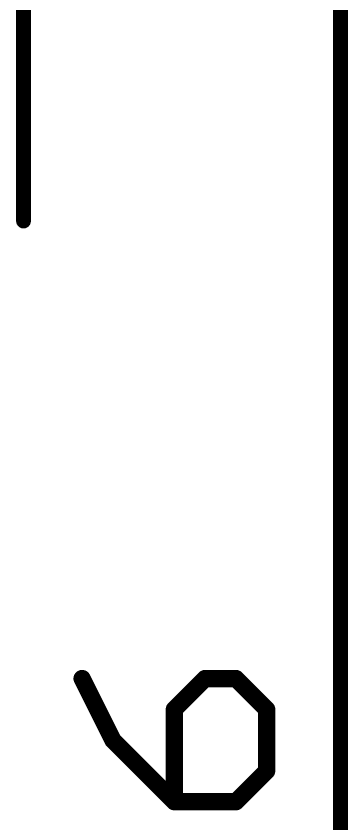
# Model space of a CAD drawing. Extents: x -11.4 to 33.1, y -5.3 to 41.1.
# Drawn here: x 28.26 to 31.18, y 13.62 to 20.73 of the extents above; entities that cross this region are included whole.
import ezdxf

# ---------------------------------------------------------------- set-up
doc = ezdxf.new("R2010")
doc.units = 0
doc.layers.add('47', color=253, linetype='CONTINUOUS')

msp = doc.modelspace()

# ---------------------------------------------------------------- linework, layer by layer
at = {"layer": '47'}
for points, const_width in [([(31.115, 0.065), (31.115, 24.192)], 0.13), ([(28.321, 24.065), (28.321, 18.93)], 0.13), ([(28.8373, 14.9009), (29.1085, 14.3585)], 0.1524), ([(29.922, 14.9009), (29.6508, 14.6297)], 0.1524), ([(30.1931, 14.9009), (29.922, 14.9009)], 0.1524), ([(30.4643, 14.6297), (30.1931, 14.9009)], 0.1524), ([(29.6508, 14.6297), (29.6508, 13.8162)], 0.1524), ([(30.4643, 14.0874), (30.4643, 14.6297)], 0.1524), ([(29.1085, 14.3585), (29.6508, 13.8162)], 0.1524), ([(30.1931, 13.8162), (30.4643, 14.0874)], 0.1524), ([(29.6508, 13.8162), (30.1931, 13.8162)], 0.1524)]:
    msp.add_lwpolyline(points, dxfattribs=dict(at, const_width=const_width))
for points, const_width in [([(28.2885, 18.93, 1), (28.3535, 18.93)], 0.065), ([(28.8714, 14.9179, 1), (28.8032, 14.8838)], 0.0762), ([(29.922, 14.939, 1), (29.922, 14.8628)], 0.0762), ([(29.9489, 14.8739, 1), (29.895, 14.9278)], 0.0762), ([(30.2201, 14.9278, 1), (30.1662, 14.8739)], 0.0762), ([(30.1931, 14.8628, 1), (30.1931, 14.939)], 0.0762), ([(29.6889, 14.6297, 1), (29.6127, 14.6297)], 0.0762), ([(29.6239, 14.6566, 1), (29.6777, 14.6028)], 0.0762), ([(30.5024, 14.6297, 1), (30.4262, 14.6297)], 0.0762), ([(30.4374, 14.6028, 1), (30.4912, 14.6566)], 0.0762), ([(29.1354, 14.3855, 1), (29.0815, 14.3316)], 0.0762), ([(29.0744, 14.3415, 1), (29.1426, 14.3756)], 0.0762), ([(30.4912, 14.0604, 1), (30.4374, 14.1143)], 0.0762), ([(30.4262, 14.0874, 1), (30.5024, 14.0874)], 0.0762), ([(29.6508, 13.8543, 1), (29.6508, 13.7781)], 0.0762), ([(29.6239, 13.7893, 1), (29.6777, 13.8431)], 0.0762), ([(30.1662, 13.8431, 1), (30.2201, 13.7893)], 0.0762), ([(30.1931, 13.7781, 1), (30.1931, 13.8543)], 0.0762), ([(29.6127, 13.8162, 1), (29.6889, 13.8162)], 0.0762)]:
    msp.add_lwpolyline(points, format="xyb", dxfattribs=dict(at, const_width=const_width))

doc.saveas('drawing.dxf')
